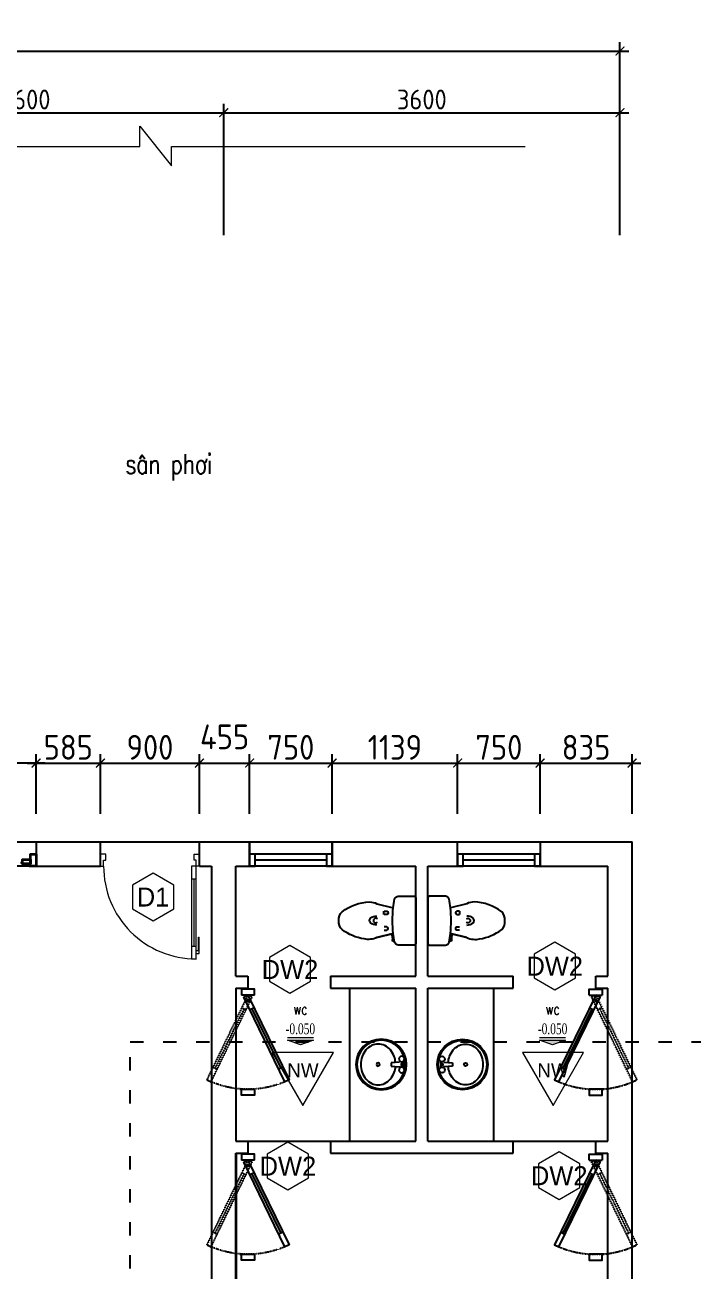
# Model space of a CAD drawing. Header units: inches. Extents: x 7154 to 95401, y -113037 to 84761.
# Drawn here: x 59149 to 65219, y 46034 to 57362 of the extents above; entities that cross this region are included whole.
import ezdxf
from ezdxf.enums import TextEntityAlignment as Align

# ---------------------------------------------------------------- set-up
doc = ezdxf.new("R2010")
doc.units = ezdxf.units.IN
doc.header["$MEASUREMENT"] = 0
doc.linetypes.add('ACAD_ISO03W100', pattern=[30, 12, -18])
doc.linetypes.add('HIDDEN', pattern=[0.375, 0.25, -0.125])
doc.layers.get('DEFPOINTS').update_dxf_attribs({"color": 2})
for name, color, linetype in [('1', 1, 'Continuous'), ('CUA', 3, 'Continuous'), ('Dim', 144, 'Continuous'), ('HATCH', 8, 'Continuous'), ('NOITHAT', 8, 'Continuous'), ('TEXT', 2, 'Continuous'), ('THAY', 9, 'Continuous'), ('tuong', 4, 'Continuous')]:
    doc.layers.add(name, color=color, linetype=linetype)
for name, color, linetype, lineweight in [('HACTH', 252, 'Continuous', 5), ('N-CUA', 254, 'Continuous', 18), ('NETMANH', 43, 'Continuous', 15), ('NEW', 2, 'Continuous', 35), ('ZONES', 7, 'Continuous', 18)]:
    doc.layers.add(name, color=color, linetype=linetype, lineweight=lineweight)
doc.styles.add('AVANTH', font='VnAvantH.TTF')
doc.styles.add('ISOCP', font='isocp.shx')
doc.styles.add('VNS', font='vntimeh.shx', dxfattribs={"width": 0.7})
doc.styles.add('VNSIMLI', font='vnsimli.shx', dxfattribs={"width": 0.75})
doc.dimstyles.new('1-100', dxfattribs={"dimtxt": 180, "dimasz": 80, "dimexe": 80, "dimexo": 0, "dimgap": 30, "dimtad": 1, "dimdec": 0, "dimzin": 0, "dimdsep": 46, "dimtxsty": 'ISOCP', "dimblk1": 'ARCHTICK', "dimblk2": 'ARCHTICK', "dimsah": 1, "dimcen": 0.09, "dimdle": 80, "dimclrd": 8, "dimclre": 8, "dimclrt": 6, "dimadec": 0, "dimazin": 0, "dimtfac": 1, "dimtdec": 0, "dimtix": 1, "dimtmove": 2, "dimatfit": 3, "dimldrblk": 'ARCHTICK', "dimfxl": 80, "dimtolj": 1, "dimtzin": 0, "dimarcsym": 0})
doc.dimstyles.new('100', dxfattribs={"dimtxt": 225, "dimasz": 80, "dimexe": 80, "dimexo": 0, "dimgap": 30, "dimtad": 1, "dimdec": 0, "dimzin": 0, "dimdsep": 46, "dimtxsty": 'ISOCP', "dimblk1": 'ARCHTICK', "dimblk2": 'ARCHTICK', "dimsah": 1, "dimcen": 0.09, "dimdle": 80, "dimclrd": 8, "dimclre": 8, "dimclrt": 6, "dimadec": 0, "dimazin": 0, "dimtfac": 1, "dimtdec": 0, "dimtmove": 2, "dimatfit": 3, "dimldrblk": 'ARCHTICK', "dimfxl": 80, "dimtolj": 1, "dimtzin": 0, "dimarcsym": 0})

# ---------------------------------------------------------------- blocks, each defined once
blk = doc.blocks.new('c900')
blk.add_line((51, 224), (51, 839))
for points in [[(29, 839), (74, 839), (74, 953), (29, 953), (29, 839)], [(29, 903), (4, 903), (4, 755)], [(29, 878), (9, 878), (9, 755), (4, 755)], [(29, 854), (29, 209)], [(74, 224), (74, 869)], [(74, 224), (29, 224), (29, 110), (74, 110), (74, 224)]]:
    blk.add_lwpolyline(points)
for points in [[(0, 0), (0, 110), (29, 110), (29, 57), (50, 57), (50, 0)], [(900, 0), (900, 110), (871, 110), (871, 57), (850, 57), (850, 0)]]:
    blk.add_lwpolyline(points, close=True)
at = {"layer": 'NETMANH'}
blk.add_arc((33, 114), 838, 359.6929, 90.3071, dxfattribs=at)
blk = doc.blocks.new('_ArchTick')
at = {"color": 0, "linetype": 'ByBlock', "const_width": 0.15}
blk.add_lwpolyline([(-0.5, -0.5), (0.5, 0.5)], dxfattribs=at)
blk = doc.blocks.new('*D192')
at = {"layer": 'DEFPOINTS', "color": 0}
for p in [(60955, 56564), (57355, 55451), (60955, 55451)]:
    blk.add_point(p, dxfattribs=at)
at = {"layer": 'Dim', "color": 8, "lineweight": -2}
for p, q in [((57355, 55451), (57355, 56644)), ((60955, 55451), (60955, 56644)), ((57275, 56564), (61035, 56564))]:
    blk.add_line(p, q, dxfattribs=at)
at = {"layer": 'Dim', "color": 8, "lineweight": -2, "xscale": 80, "yscale": 80, "zscale": 80, "rotation": 180}
blk.add_blockref('_ArchTick', (57355, 56564), dxfattribs=at)
at = {"layer": 'Dim', "color": 8, "lineweight": -2, "xscale": 80, "yscale": 80, "zscale": 80}
blk.add_blockref('_ArchTick', (60955, 56564), dxfattribs=at)
at = {"layer": 'Dim', "color": 6, "insert": (59155, 56684), "char_height": 180, "attachment_point": 5, "style": 'ISOCP'}
blk.add_mtext('\\A1;3600', dxfattribs=at)
blk = doc.blocks.new('*D193')
at = {"layer": 'DEFPOINTS', "color": 0}
for p in [(64555, 56564), (60955, 55451), (64555, 55451)]:
    blk.add_point(p, dxfattribs=at)
at = {"layer": 'Dim', "color": 8, "lineweight": -2}
for p, q in [((60955, 55451), (60955, 56644)), ((64555, 55451), (64555, 56644)), ((60875, 56564), (64635, 56564))]:
    blk.add_line(p, q, dxfattribs=at)
at = {"layer": 'Dim', "color": 8, "lineweight": -2, "xscale": 80, "yscale": 80, "zscale": 80, "rotation": 180}
blk.add_blockref('_ArchTick', (60955, 56564), dxfattribs=at)
at = {"layer": 'Dim', "color": 8, "lineweight": -2, "xscale": 80, "yscale": 80, "zscale": 80}
blk.add_blockref('_ArchTick', (64555, 56564), dxfattribs=at)
at = {"layer": 'Dim', "color": 6, "insert": (62755, 56684), "char_height": 180, "attachment_point": 5, "style": 'ISOCP'}
blk.add_mtext('\\A1;3600', dxfattribs=at)
blk = doc.blocks.new('*D195')
at = {"layer": 'DEFPOINTS', "color": 0}
for p in [(64555, 57124), (35755, 55451), (64555, 55451)]:
    blk.add_point(p, dxfattribs=at)
at = {"layer": 'Dim', "color": 8, "lineweight": -2}
for p, q in [((35675, 57124), (64635, 57124)), ((35755, 55451), (35755, 57204)), ((64555, 55451), (64555, 57204))]:
    blk.add_line(p, q, dxfattribs=at)
at = {"layer": 'Dim', "color": 8, "lineweight": -2, "xscale": 80, "yscale": 80, "zscale": 80, "rotation": 180}
blk.add_blockref('_ArchTick', (35755, 57124), dxfattribs=at)
at = {"layer": 'Dim', "color": 8, "lineweight": -2, "xscale": 80, "yscale": 80, "zscale": 80}
blk.add_blockref('_ArchTick', (64555, 57124), dxfattribs=at)
at = {"layer": 'Dim', "color": 6, "insert": (50155, 57244), "char_height": 180, "attachment_point": 5, "style": 'ISOCP'}
blk.add_mtext('\\A1;28800', dxfattribs=at)
blk = doc.blocks.new('D-W')
blk.add_lwpolyline([(0, 0), (-260, -150), (-260, -450), (0, -600), (260, -450), (260, -150)], close=True)
at = {"layer": 'ZONES', "style": 'AVANTH'}
blk.add_attdef('DS', text='', height=240, dxfattribs=at).set_placement((0, -300), align=Align.MIDDLE)
blk = doc.blocks.new('cuawc')
at = {"layer": 'CUA', "linetype": 'ByBlock'}
for p, q in [((167, 34), (671, 279)), ((662, 297), (679, 261)), ((158, 52), (175, 16))]:
    blk.add_line(p, q, dxfattribs=at)
at = {"layer": 'CUA', "linetype": 'Continuous'}
blk.add_line((50, 55), (50, -55), dxfattribs=at)
at = {"layer": 'CUA', "linetype": 'HIDDEN', "ltscale": 0.2}
for p, q in [((67, 36), (50, 0)), ((50, 0), (770, -349)), ((787, -313), (67, 36)), ((158, -52), (175, -16)), ((167, -34), (671, -279)), ((662, -297), (679, -261)), ((770, -349), (787, -313))]:
    blk.add_line(p, q, dxfattribs=at)
at = {"layer": 'CUA', "linetype": 'ByBlock'}
blk.add_lwpolyline([(50, 0), (770, 349), (787, 313), (67, -36)], close=True, dxfattribs=at)
at = {"layer": 'CUA', "linetype": 'Continuous'}
blk.add_lwpolyline([(50, 55), (0, 55), (0, -55), (50, -55)], dxfattribs=at)
blk.add_lwpolyline([(850, -70), (850, 55), (900, 55), (900, -55), (850, -55)], close=True, dxfattribs=at)
at = {"layer": 'CUA', "linetype": 'HIDDEN', "ltscale": 0.2, "extrusion": (0, 0, -1)}
blk.add_ellipse((50, 0), major_axis=(139, 788), ratio=1, start_param=0.944511, end_param=1.847198, dxfattribs=at)
at = {"layer": 'tuong', "linetype": 'Continuous'}
for p, q in [((0, 55), (0, -55)), ((900, 55), (900, -55))]:
    blk.add_line(p, q, dxfattribs=at)
blk.add_circle((96, 0), 8.75, dxfattribs=at)
blk = doc.blocks.new('15410stpd02')
for p, q in [((-191, -209), (-189, -197)), ((-131, -217), (-191, -209)), ((-189, -197), (-166, -200)), ((-185, -197), (-184, -194)), ((-171, -199), (-170, -196)), ((-168, -212), (-166, -200)), ((-156, -352), (-119, -204)), ((-129, -203), (-131, -217)), ((-130, -205), (-131, -217)), ((152, -352), (115, -204)), ((55, -290), (85, -290))]:
    blk.add_line(p, q)
blk.add_lwpolyline([(115, -204, 0.023182), (194, -191, 0.332452), (220, -158), (220, -14), (216, -3), (206, 1), (-209, 1, 0.414214), (-224, -14), (-224, -158, 0.332452), (-197, -191, 0.023182), (-119, -204), (-156, -352, 0.164454), (-168, -469, 0.125963), (-84, -669, 0.225274), (-2, -699, 0.221948), (79, -669, 0.155371), (168, -420, 0.098638), (152, -352)], format="xyb", close=True)
for points in [[(-119, -204, 0.049618), (115, -204, -0.049618)], [(-88, -287), (-88, -261, -0.683549), (-59, -261), (-59, -287)], [(85, -287), (85, -261, 0.683549), (55, -261), (55, -287)], [(-43, -353, 0.174873), (-22, -411, 0.411833), (19, -411, 0.174873), (40, -353, -182.051983)]]:
    blk.add_lwpolyline(points, format="xyb")
at = {"extrusion": (0, 0, -1)}
for centre, major_axis, start_param, end_param in [((-177, -197), (11.8, -11.8), 0.331373, 1.527713), ((-2, -363), (-14.9, -14.9), 3.156371, 7.839204)]:
    blk.add_ellipse(centre, major_axis=major_axis, ratio=1, start_param=start_param, end_param=end_param, dxfattribs=at)
blk = doc.blocks.new('A$C493B10EF')
at = {"layer": 'NOITHAT'}
for p, q in [((42, 155), (71, 105)), ((66, 169), (68, 167)), ((74, 165), (144, 197)), ((94, 121), (96, 119)), ((158, 172), (96, 128)), ((144, 197), (158, 172))]:
    blk.add_line(p, q, dxfattribs=at)
blk.add_lwpolyline([(109, 180, -0.064435), (91, 234, -0.091719), (91, 302, -0.103599), (116, 363, -0.113912), (161, 405, -0.113912), (219, 423, -0.103599), (285, 414, -0.091719), (344, 379, -0.084785), (391, 323, -0.084785), (416, 254, -0.091719), (416, 186, -0.103599), (391, 124, -0.113912), (347, 83, -0.113912), (289, 65, -0.103599), (223, 74, -0.091719), (164, 108, -0.064435), (126, 150, -0.084785)], format="xyb", dxfattribs=at)
for centre, radius in [((230, 230), 230), ((230, 230), 220), ((254, 244), 15), ((44, 180), 25), ((69, 137), 8), ((94, 94), 25)]:
    blk.add_circle(centre, radius, dxfattribs=at)
for centre, start, end in [((72, 169), 210, 294.6091), ((98, 124), 125.3909, 210)]:
    blk.add_arc(centre, 5, start, end, dxfattribs=at)
blk = doc.blocks.new('CAODO')
blk.add_hatch(color=256).paths.add_polyline_path([(0, 0), (-225, 80), (225, 80)])
blk.add_line((-225, 124), (225, 124))
blk.add_lwpolyline([(0, 0), (-225, 80), (225, 80), (0, 0)])
at = {"layer": 'ZONES', "style": 'VNS', "width": 0.7}
blk.add_attdef('CAODO', text='', height=187, dxfattribs=at).set_placement((0, 274), align=Align.MIDDLE)
blk = doc.blocks.new('MAT')
blk.add_lwpolyline([(-11, 95), (508, 995), (-531, 995)], close=True)
at = {"layer": 'ZONES', "style": 'AVANTH'}
blk.add_attdef('DS', text='', height=240, dxfattribs=at).set_placement((-11, 695), align=Align.MIDDLE)
blk = doc.blocks.new('*D102')
at = {"layer": 'DEFPOINTS', "color": 0}
for p in [(58050, 50652), (58050, 50189), (59250, 50189)]:
    blk.add_point(p, dxfattribs=at)
at = {"layer": 'tuong', "color": 8, "lineweight": -2}
for p, q in [((59330, 50652), (57970, 50652)), ((58050, 50189), (58050, 50732)), ((59250, 50189), (59250, 50732))]:
    blk.add_line(p, q, dxfattribs=at)
at = {"layer": 'tuong', "color": 8, "lineweight": -2, "xscale": 80, "yscale": 80, "zscale": 80, "rotation": 180}
blk.add_blockref('_ArchTick', (58050, 50652), dxfattribs=at)
at = {"layer": 'tuong', "color": 8, "lineweight": -2, "xscale": 80, "yscale": 80, "zscale": 80}
blk.add_blockref('_ArchTick', (59250, 50652), dxfattribs=at)
at = {"layer": 'tuong', "color": 6, "insert": (58650, 50795), "char_height": 225, "attachment_point": 5, "style": 'ISOCP'}
blk.add_mtext('\\A1;1200', dxfattribs=at)
blk = doc.blocks.new('*D103')
at = {"layer": 'DEFPOINTS', "color": 0}
for p in [(59835, 50652), (59250, 50189), (59835, 50189)]:
    blk.add_point(p, dxfattribs=at)
at = {"layer": 'tuong', "color": 8, "lineweight": -2}
for p, q in [((59170, 50652), (59915, 50652)), ((59250, 50189), (59250, 50732)), ((59835, 50189), (59835, 50732))]:
    blk.add_line(p, q, dxfattribs=at)
at = {"layer": 'tuong', "color": 8, "lineweight": -2, "xscale": 80, "yscale": 80, "zscale": 80, "rotation": 180}
blk.add_blockref('_ArchTick', (59250, 50652), dxfattribs=at)
at = {"layer": 'tuong', "color": 8, "lineweight": -2, "xscale": 80, "yscale": 80, "zscale": 80}
blk.add_blockref('_ArchTick', (59835, 50652), dxfattribs=at)
at = {"layer": 'tuong', "color": 6, "insert": (59543, 50795), "char_height": 225, "attachment_point": 5, "style": 'ISOCP'}
blk.add_mtext('\\A1;585', dxfattribs=at)
blk = doc.blocks.new('*D104')
at = {"layer": 'DEFPOINTS', "color": 0}
for p in [(60735, 50652), (59835, 50189), (60735, 50189)]:
    blk.add_point(p, dxfattribs=at)
at = {"layer": 'tuong', "color": 8, "lineweight": -2}
for p, q in [((59755, 50652), (60815, 50652)), ((59835, 50189), (59835, 50732)), ((60735, 50189), (60735, 50732))]:
    blk.add_line(p, q, dxfattribs=at)
at = {"layer": 'tuong', "color": 8, "lineweight": -2, "xscale": 80, "yscale": 80, "zscale": 80, "rotation": 180}
blk.add_blockref('_ArchTick', (59835, 50652), dxfattribs=at)
at = {"layer": 'tuong', "color": 8, "lineweight": -2, "xscale": 80, "yscale": 80, "zscale": 80}
blk.add_blockref('_ArchTick', (60735, 50652), dxfattribs=at)
at = {"layer": 'tuong', "color": 6, "insert": (60285, 50795), "char_height": 225, "attachment_point": 5, "style": 'ISOCP'}
blk.add_mtext('\\A1;900', dxfattribs=at)
blk = doc.blocks.new('*D106')
at = {"layer": 'DEFPOINTS', "color": 0}
for p in [(61190, 50652), (60735, 50189), (61190, 50189)]:
    blk.add_point(p, dxfattribs=at)
at = {"layer": 'tuong', "color": 8, "lineweight": -2}
for p, q in [((60655, 50652), (61270, 50652)), ((60735, 50189), (60735, 50732)), ((61190, 50189), (61190, 50732))]:
    blk.add_line(p, q, dxfattribs=at)
at = {"layer": 'tuong', "color": 8, "lineweight": -2, "xscale": 80, "yscale": 80, "zscale": 80, "rotation": 180}
blk.add_blockref('_ArchTick', (60735, 50652), dxfattribs=at)
at = {"layer": 'tuong', "color": 8, "lineweight": -2, "xscale": 80, "yscale": 80, "zscale": 80}
blk.add_blockref('_ArchTick', (61190, 50652), dxfattribs=at)
at = {"layer": 'tuong', "color": 6, "insert": (60963, 50890), "char_height": 225, "attachment_point": 5, "style": 'ISOCP'}
blk.add_mtext('\\A1;455', dxfattribs=at)
blk = doc.blocks.new('*D107')
at = {"layer": 'DEFPOINTS', "color": 0}
for p in [(61940, 50652), (61190, 50189), (61940, 50189)]:
    blk.add_point(p, dxfattribs=at)
at = {"layer": 'tuong', "color": 8, "lineweight": -2}
for p, q in [((61110, 50652), (62020, 50652)), ((61190, 50189), (61190, 50732)), ((61940, 50189), (61940, 50732))]:
    blk.add_line(p, q, dxfattribs=at)
at = {"layer": 'tuong', "color": 8, "lineweight": -2, "xscale": 80, "yscale": 80, "zscale": 80, "rotation": 180}
blk.add_blockref('_ArchTick', (61190, 50652), dxfattribs=at)
at = {"layer": 'tuong', "color": 8, "lineweight": -2, "xscale": 80, "yscale": 80, "zscale": 80}
blk.add_blockref('_ArchTick', (61940, 50652), dxfattribs=at)
at = {"layer": 'tuong', "color": 6, "insert": (61565, 50795), "char_height": 225, "attachment_point": 5, "style": 'ISOCP'}
blk.add_mtext('\\A1;750', dxfattribs=at)
blk = doc.blocks.new('*D108')
at = {"layer": 'DEFPOINTS', "color": 0}
for p in [(63080, 50652), (61940, 50189), (63080, 50189)]:
    blk.add_point(p, dxfattribs=at)
at = {"layer": 'tuong', "color": 8, "lineweight": -2}
for p, q in [((61860, 50652), (63160, 50652)), ((61940, 50189), (61940, 50732)), ((63080, 50189), (63080, 50732))]:
    blk.add_line(p, q, dxfattribs=at)
at = {"layer": 'tuong', "color": 8, "lineweight": -2, "xscale": 80, "yscale": 80, "zscale": 80, "rotation": 180}
blk.add_blockref('_ArchTick', (61940, 50652), dxfattribs=at)
at = {"layer": 'tuong', "color": 8, "lineweight": -2, "xscale": 80, "yscale": 80, "zscale": 80}
blk.add_blockref('_ArchTick', (63080, 50652), dxfattribs=at)
at = {"layer": 'tuong', "color": 6, "insert": (62510, 50795), "char_height": 225, "attachment_point": 5, "style": 'ISOCP'}
blk.add_mtext('\\A1;1139', dxfattribs=at)
blk = doc.blocks.new('*D109')
at = {"layer": 'DEFPOINTS', "color": 0}
for p in [(63830, 50652), (63080, 50189), (63830, 50189)]:
    blk.add_point(p, dxfattribs=at)
at = {"layer": 'tuong', "color": 8, "lineweight": -2}
for p, q in [((63000, 50652), (63910, 50652)), ((63080, 50189), (63080, 50732)), ((63830, 50189), (63830, 50732))]:
    blk.add_line(p, q, dxfattribs=at)
at = {"layer": 'tuong', "color": 8, "lineweight": -2, "xscale": 80, "yscale": 80, "zscale": 80, "rotation": 180}
blk.add_blockref('_ArchTick', (63080, 50652), dxfattribs=at)
at = {"layer": 'tuong', "color": 8, "lineweight": -2, "xscale": 80, "yscale": 80, "zscale": 80}
blk.add_blockref('_ArchTick', (63830, 50652), dxfattribs=at)
at = {"layer": 'tuong', "color": 6, "insert": (63455, 50795), "char_height": 225, "attachment_point": 5, "style": 'ISOCP'}
blk.add_mtext('\\A1;750', dxfattribs=at)
blk = doc.blocks.new('*D110')
at = {"layer": 'DEFPOINTS', "color": 0}
for p in [(64665, 50652), (63830, 50189), (64665, 50189)]:
    blk.add_point(p, dxfattribs=at)
at = {"layer": 'tuong', "color": 8, "lineweight": -2}
for p, q in [((63750, 50652), (64745, 50652)), ((63830, 50189), (63830, 50732)), ((64665, 50189), (64665, 50732))]:
    blk.add_line(p, q, dxfattribs=at)
at = {"layer": 'tuong', "color": 8, "lineweight": -2, "xscale": 80, "yscale": 80, "zscale": 80, "rotation": 180}
blk.add_blockref('_ArchTick', (63830, 50652), dxfattribs=at)
at = {"layer": 'tuong', "color": 8, "lineweight": -2, "xscale": 80, "yscale": 80, "zscale": 80}
blk.add_blockref('_ArchTick', (64665, 50652), dxfattribs=at)
at = {"layer": 'tuong', "color": 6, "insert": (64247, 50795), "char_height": 225, "attachment_point": 5, "style": 'ISOCP'}
blk.add_mtext('\\A1;835', dxfattribs=at)

msp = doc.modelspace()

# ---------------------------------------------------------------- linework, layer by layer
at = {"layer": '1', "linetype": 'ACAD_ISO03W100', "ltscale": 10}
msp.add_lwpolyline([(31359.2, 43357.5), (60106.1, 43357.5), (60106.1, 48117.1), (68079.9, 48117.1)], dxfattribs=at)
at = {"layer": 'Dim'}
for points in [[(61190.2, 49934.7), (61940.2, 49934.7), (61940.2, 49714.7), (61190.2, 49714.7)], [(63079.7, 49934.7), (63829.7, 49934.7), (63829.7, 49714.7), (63079.7, 49714.7)]]:
    msp.add_lwpolyline(points, close=True, dxfattribs=at)
at = {"layer": 'HACTH', "linetype": 'Continuous'}
msp.add_lwpolyline([(56615.6, 56257.3), (60192.7, 56257.3), (60192.7, 56441.4), (60480, 56080.7), (60480, 56257.3), (63693.7, 56257.3)], dxfattribs=at)
at = {"layer": 'HATCH', "linetype": 'Continuous'}
for p, q in [((59835.2, 49934.7), (60735.2, 49934.7)), ((61175.2, 47214.7), (61925.2, 47214.7)), ((63585.2, 47214.7), (64335.2, 47214.7))]:
    msp.add_line(p, q, dxfattribs=at)
at = {"layer": 'NEW'}
msp.add_line((61065.2, 47104.7), (61065.2, 44354.7), dxfattribs=at)
msp.add_lwpolyline([(59136.2, 49774.7), (59200.2, 49774.7), (59200.2, 49734.7), (59136.2, 49734.7), (59136.2, 49734.7), (59136.2, 49734.7), (59136.2, 49736.7), (59135.2, 49736.7), (59134.2, 49736.7), (59134.2, 49734.7), (59128.2, 49734.7), (59128.2, 49736.7), (59122.2, 49742.7), (59120.2, 49742.7), (59120.2, 49751.7), (59128.2, 49751.7), (59128.2, 49774.7), (59134.2, 49774.7), (59134.2, 49772.7), (59136.2, 49772.7), (59136.2, 49774.7), (59136.2, 49774.7)], dxfattribs=at)
msp.add_lwpolyline([(59200.2, 49734.7), (59200.2, 49824.7), (59250.2, 49824.7), (59250.2, 49714.7), (59190.2, 49714.7), (59190.2, 49734.7), (59200.2, 49734.7)], close=True, dxfattribs=at)
at = {"layer": 'NOITHAT'}
for p, q in [((62100.2, 47214.7), (62100.2, 48604.7)), ((63410.2, 47214.7), (63410.2, 48604.7))]:
    msp.add_line(p, q, dxfattribs=at)
at = {"layer": 'THAY'}
for p, q in [((61940.2, 49824.7), (61190.2, 49824.7)), ((61890.2, 49769.7), (61240.2, 49769.7)), ((61890.2, 49824.7), (61890.2, 49714.7)), ((63829.7, 49824.7), (63079.7, 49824.7)), ((63779.7, 49769.7), (63129.7, 49769.7)), ((63779.7, 49824.7), (63779.7, 49714.7)), ((61940.2, 49714.7), (61190.2, 49714.7)), ((63829.7, 49714.7), (63079.7, 49714.7))]:
    msp.add_line(p, q, dxfattribs=at)
at = {"layer": 'THAY', "ltscale": 400}
msp.add_lwpolyline([(58050.2, 49934.7), (59250.2, 49934.7), (59250.2, 49714.7), (58050.2, 49714.7)], close=True, dxfattribs=at)
at = {"layer": 'tuong', "ltscale": 400}
for p, q in [((59250.2, 49934.7), (59835.2, 49934.7)), ((59250.2, 49934.7), (59250.2, 49714.7)), ((59835.2, 49714.7), (59835.2, 49934.7)), ((60735.2, 49934.7), (61190.2, 49934.7)), ((60735.2, 49714.7), (60735.2, 49934.7)), ((61940.2, 49934.7), (63079.7, 49934.7)), ((63829.7, 49934.7), (64665.2, 49934.7)), ((64665.2, 41689.7), (64665.2, 49934.7)), ((59250.2, 49714.7), (59835.2, 49714.7)), ((60735.2, 49714.7), (60845.2, 49714.7)), ((60845.2, 49714.7), (60845.2, 44354.7)), ((61065.2, 49714.7), (61190.2, 49714.7)), ((61940.2, 49714.7), (62700.2, 49714.7)), ((62810.2, 49714.7), (63079.7, 49714.7)), ((63829.7, 49714.7), (64445.2, 49714.7)), ((61065.2, 48714.7), (61175.2, 48714.7)), ((61175.2, 48714.7), (61175.2, 48604.7)), ((61925.2, 48714.7), (62700.2, 48714.7)), ((61925.2, 48714.7), (61925.2, 48604.7)), ((62810.2, 48714.7), (63585.2, 48714.7)), ((63585.2, 48604.7), (63585.2, 48714.7)), ((64335.2, 48714.7), (64445.2, 48714.7)), ((64335.2, 48604.7), (64335.2, 48714.7)), ((61065.2, 48604.7), (61175.2, 48604.7)), ((61925.2, 48604.7), (62700.2, 48604.7)), ((62810.2, 48604.7), (63585.2, 48604.7)), ((64335.2, 48604.7), (64445.2, 48604.7)), ((61065.2, 47214.7), (61175.2, 47214.7)), ((61175.2, 47214.7), (61175.2, 47104.7)), ((61925.2, 47214.7), (62700.2, 47214.7)), ((61925.2, 47214.7), (61925.2, 47104.7)), ((62810.2, 47214.7), (63585.2, 47214.7)), ((63585.2, 47104.7), (63585.2, 47214.7)), ((64335.2, 47104.7), (64335.2, 47214.7)), ((64335.2, 47214.7), (64445.2, 47214.7)), ((61065.2, 47104.7), (61175.2, 47104.7)), ((61065.2, 47104.7), (61175.2, 47104.7)), ((61925.2, 47104.7), (63585.2, 47104.7)), ((61925.2, 47104.7), (63585.2, 47104.7)), ((64335.2, 47104.7), (64445.2, 47104.7)), ((64335.2, 47104.7), (64445.2, 47104.7)), ((64445.2, 41689.7), (64445.2, 47104.7))]:
    msp.add_line(p, q, dxfattribs=at)
at = {"layer": 'tuong'}
for p, q in [((61065.2, 48714.7), (61065.2, 49714.7)), ((62700.2, 48714.7), (62700.2, 49714.7)), ((62700.2, 48714.7), (62700.2, 49714.7)), ((62810.2, 48714.7), (62810.2, 49714.7)), ((62810.2, 48714.7), (62810.2, 49714.7)), ((64445.2, 48714.7), (64445.2, 49714.7)), ((61065.2, 48604.7), (61065.2, 47214.7)), ((62700.2, 47324.7), (62700.2, 48604.7)), ((62700.2, 47214.7), (62700.2, 48604.7)), ((62810.2, 47324.7), (62810.2, 48604.7)), ((62810.2, 47214.7), (62810.2, 48604.7)), ((64445.2, 47214.7), (64445.2, 48604.7))]:
    msp.add_line(p, q, dxfattribs=at)
at = {"layer": 'tuong', "ltscale": 400}
for points in [[(61190.2, 49934.7), (61190.2, 49714.7)], [(61940.2, 49714.7), (61940.2, 49934.7)], [(63079.7, 49714.7), (63079.7, 49934.7)], [(63829.7, 49934.7), (63829.7, 49714.7)]]:
    msp.add_lwpolyline(points, dxfattribs=at)
at = {"layer": 'tuong'}
for points in [[(61240.2, 49824.7), (61190.2, 49824.7), (61190.2, 49714.7), (61240.2, 49714.7)], [(61940.2, 49824.7), (61890.2, 49824.7), (61890.2, 49714.7), (61940.2, 49714.7)], [(63129.7, 49824.7), (63079.7, 49824.7), (63079.7, 49714.7), (63129.7, 49714.7)], [(63829.7, 49824.7), (63779.7, 49824.7), (63779.7, 49714.7), (63829.7, 49714.7)]]:
    msp.add_lwpolyline(points, close=True, dxfattribs=at)

# ---------------------------------------------------------------- block references
at = {"layer": 'N-CUA', "rotation": 180}
msp.add_blockref('c900', (60735.2, 49824.7), dxfattribs=at)
at = {"layer": 'N-CUA', "yscale": 1.071428571362048, "zscale": 1.071428571428744}
for p, xscale, rotation in [((61175.2, 48596.9), 1.071428571362048, 270), ((64335.2, 48596.9), -1.071428571362048, 90), ((61175.2, 47096.9), 1.071428571362048, 270), ((64335.2, 47096.9), -1.071428571362048, 90)]:
    msp.add_blockref('cuawc', p, dxfattribs=dict(at, xscale=xscale, rotation=rotation))
at = {"layer": 'NOITHAT', "linetype": 'Continuous', "ltscale": 3, "xscale": -1, "rotation": 270}
msp.add_blockref('15410stpd02', (62699.1, 49221.4), dxfattribs=at)
at = {"layer": 'NOITHAT', "linetype": 'Continuous', "ltscale": 3, "rotation": 90}
msp.add_blockref('15410stpd02', (62811.3, 49221.4), dxfattribs=at)
at = {"layer": 'NOITHAT', "xscale": -1, "rotation": 29.99999999839494}
msp.add_blockref('A$C493B10EF', (62700, 47827.5), dxfattribs=at)
at = {"layer": 'NOITHAT', "rotation": 330.0000000016051}
msp.add_blockref('A$C493B10EF', (62810.4, 47827.5), dxfattribs=at)
at = {"layer": 'ZONES'}
for name, p, xscale, yscale, zscale, values in [('D-W', (60313.3, 49650.1), 0.7199999999720603, 0.7199999999720603, 0.7199999999999999, {'DS': 'd1'}), ('D-W', (61557.1, 48992.6), 0.7199999999720603, 0.7199999999720603, 0.7199999999999999, {'DS': 'dw2'}), ('D-W', (63962.7, 49022.6), 0.7199999999720603, 0.7199999999720603, 0.7199999999999999, {'DS': 'dw2'}), ('CAODO', (61651.3, 48091.8), 0.5249999999068677, 0.5249999999068677, 0.5249999999999773, {'CAODO': '-0.050'}), ('CAODO', (63943, 48091.8), 0.5249999999068677, 0.5249999999068677, 0.5249999999999773, {'CAODO': '-0.050'}), ('MAT', (61680.4, 47487.3), 0.534599999897182, 0.534599999897182, 0.5345999999901214, {'DS': 'nw'}), ('MAT', (63952.7, 47487.3), 0.534599999897182, 0.534599999897182, 0.5345999999901214, {'DS': 'nw'}), ('D-W', (61538.5, 47204.5), 0.7199999999720603, 0.7199999999720603, 0.7199999999999999, {'DS': 'dw2'}), ('D-W', (64003, 47117.7), 0.7199999999720603, 0.7199999999720603, 0.7199999999999999, {'DS': 'dw2'})]:
    msp.add_blockref(name, p, dxfattribs=dict(at, xscale=xscale, yscale=yscale, zscale=zscale)).add_auto_attribs(values)

# ---------------------------------------------------------------- texts
at = {"layer": 'TEXT', "color": 7, "style": 'VNSIMLI', "width": 0.75}
msp.add_text('s©n ph¬i', height=180, dxfattribs=at).set_placement((60849.2, 53370.7), align=Align.MIDDLE_RIGHT)
for p in [(61587.4, 48364.6), (63879.1, 48364.6)]:
    msp.add_text('wc', height=101.25, dxfattribs=at).set_placement(p)

# ---------------------------------------------------------------- dimensions: what is measured, and where the dimension line sits
at = {"layer": 'Dim'}
for base, p1, p2, picture, middle in [((64555.2, 57123.8), (35755.2, 55450.8), (64555.2, 55450.8), '*D195', (50155.2, 57243.8)), ((60955.2, 56563.9), (57355.2, 55450.8), (60955.2, 55450.8), '*D192', (59155.2, 56683.9)), ((64555.2, 56563.9), (60955.2, 55450.8), (64555.2, 55450.8), '*D193', (62755.2, 56683.9))]:
    dim = msp.add_linear_dim(base=base, p1=p1, p2=p2, dimstyle='1-100', dxfattribs=at)
    dim.commit()
    dim.dimension.update_dxf_attribs({"geometry": picture, "text_midpoint": middle})
at = {"layer": 'tuong'}
for base, p1, p2, picture, middle in [((61190.2, 50652.5), (60735.2, 50188.6), (61190.2, 50188.6), '*D106', (60962.7, 50890)), ((61940.2, 50652.5), (61190.2, 50188.6), (61940.2, 50188.6), '*D107', (61565.2, 50795)), ((63079.6967135, 50652.4862057), (61940.1967135, 50188.5922081), (63079.6967135, 50188.5922081), '*D108', (62509.9467135, 50794.9862057)), ((63829.7, 50652.5), (63079.7, 50188.6), (63829.7, 50188.6), '*D109', (63454.7, 50795)), ((64665.1967135, 50652.4862057), (63829.6967135, 50188.5922081), (64665.1967135, 50188.5922081), '*D110', (64247.4467135, 50794.9862057))]:
    dim = msp.add_linear_dim(base=base, p1=p1, p2=p2, angle=180, dimstyle='100', dxfattribs=at)
    dim.commit()
    dim.dimension.update_dxf_attribs({"geometry": picture, "text_midpoint": middle})
for p1, p2, distance, picture, middle in [((59250.2, 50188.6), (58050.2, 50188.6), -463.9, '*D102', (58650.2, 50795)), ((59250.2, 50188.6), (59835.2, 50188.6), 463.9, '*D103', (59542.7, 50795)), ((59835.2, 50188.6), (60735.2, 50188.6), 463.9, '*D104', (60285.2, 50795))]:
    dim = msp.add_aligned_dim(p1=p1, p2=p2, distance=distance, dimstyle='100', dxfattribs=at)
    dim.commit()
    dim.dimension.update_dxf_attribs({"geometry": picture, "text_midpoint": middle})

doc.saveas('drawing.dxf')
